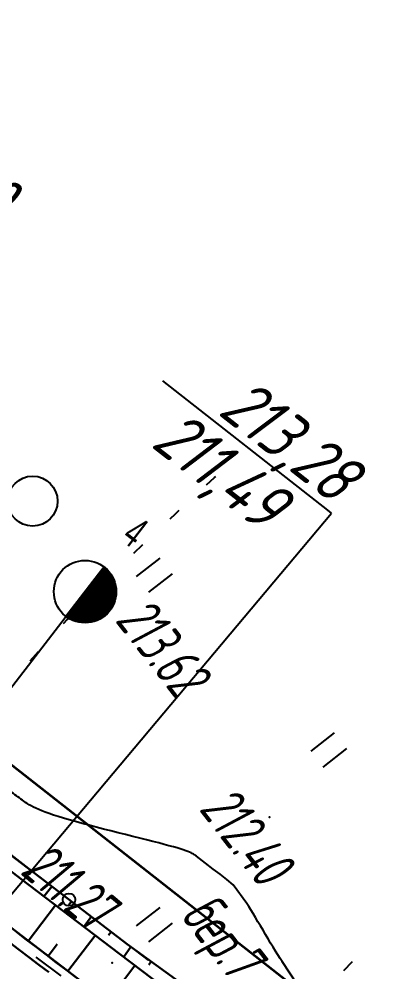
# Model space of a CAD drawing. Header units: millimetres. Extents: x -1799 to 6962, y -1020 to 4121.
# Drawn here: x 1762.9 to 1791.6, y 2361 to 2437.3 of the extents above; entities that cross this region are included whole.
import ezdxf
from ezdxf import colors
from ezdxf.entities.mleader import LeaderData, LeaderLine
from ezdxf.math import Vec2, Vec3

# ---------------------------------------------------------------- set-up
doc = ezdxf.new("R2010")
doc.units = ezdxf.units.MM
doc.linetypes.add('CONTI', pattern=[0])
doc.linetypes.add('STROT', pattern=[1.7, 0.5, -1.2])
for name, color, linetype, lineweight in [('10', 1, 'Continuous', 35), ('КОПИЯ_ОСЬ_13_ОТКОСЫ', 7, 'Continuous', 30), ('ОСЬ_ВЕРХ_ПОКРЫТИЯ_ГРАНИЦЫ_ПОЛОС', 7, 'Continuous', 30), ('ОСЬ_ВЕРХ_ПОКРЫТИЯ_ОСЬ', 1, 'Continuous', 30), ('Отметки', 5, 'Continuous', 30)]:
    doc.layers.add(name, color=color, linetype=linetype, lineweight=lineweight)
for name, color, linetype in [('GOR_BDEFAULT', 212, 'CONTI'), ('NAD_MDEFAULT', 7, 'CONTI'), ('PI_OTDEFAULT', 172, 'CONTI'), ('PI_TTDEFAULT', 5, 'CONTI'), ('PLN_O', 7, 'CONTI'), ('SIT_LDEFAULT', 7, 'CONTI'), ('ZAPSKDEFAULT', 7, 'CONTI'), ('ОСЬ_ВЕРХ_ПОКРЫТИЯ_КИЛОМЕТЫ', 1, 'Continuous'), ('разметка', 7, 'Continuous')]:
    doc.layers.add(name, color=color, linetype=linetype)
doc.styles.add('eskd', font='spds.shx', dxfattribs={"width": 1.2, "oblique": 15})
doc.styles.get("Standard").update_dxf_attribs({"font": 'arial.ttf'})
doc.styles.add('ГОСТ', font='', dxfattribs={"oblique": 15, "height": 4})
doc.styles.get('ГОСТ').set_extended_font_data('GOST type A')

# ---------------------------------------------------------------- blocks, each defined once
blk = doc.blocks.new('BL_2011')
at = {"color": 0}
for p, q in [((0, 0), (0, 2.4)), ((1.6, 0), (1.6, 2.4))]:
    blk.add_line(p, q, dxfattribs=at)
blk = doc.blocks.new('BL_2004')
at = {"color": 0}
blk.add_circle((0, 0), 2, dxfattribs=at)
blk = doc.blocks.new('BL_2010')
at = {"color": 0}
for centre, radius in [((0, 5.78), 0.4), ((0, 3.46), 0.6), ((0, 3.46), 0.3), ((0, 0), 0.8), ((-3.46, -1.74), 0.6), ((-3.46, -1.74), 0.3), ((3.46, -1.74), 0.6), ((3.46, -1.74), 0.3), ((-5.78, -2.88), 0.4), ((5.78, -2.88), 0.4)]:
    blk.add_circle(centre, radius, dxfattribs=at)
blk = doc.blocks.new('_None')

msp = doc.modelspace()

# ---------------------------------------------------------------- linework, layer by layer
at = {"layer": '10'}
msp.add_lwpolyline([(1669.735964376314, 2453.013480735396), (1726.415964376481, 2400.56348073521), (1756.385964376686, 2382.173480734614), (1836.675964376258, 2319.303480735433), (1870.275964376351, 2298.053480735433), (1950.005964376332, 2264.3734807348), (2101.215964376295, 2227.683480735322), (2162.085964376407, 2219.923480734614), (2159.525964376351, 2213.473480735359), (2297.715964376295, 2209.333480734763)], dxfattribs=at)
at = {"layer": 'GOR_BDEFAULT', "color": 212, "elevation": 212, "flags": 128}
msp.add_lwpolyline([(1833.29170037644, 2327.639214735863), (1832.841700376428, 2327.539216734854), (1832.341700376428, 2327.439217735467), (1831.801700376449, 2327.319214735565), (1831.221700376433, 2327.199212734972), (1830.621700376398, 2327.069214735565), (1830.001700376402, 2326.939217735467), (1829.361700376447, 2326.819214735565), (1828.711700376423, 2326.689217735467), (1828.0617003764, 2326.569214735565), (1827.421700376444, 2326.449212734972), (1826.79170037644, 2326.339211735328), (1826.191700376405, 2326.229210735683), (1825.611700376447, 2326.139214735863), (1825.0617003764, 2326.069214735565), (1824.5617003764, 2325.999215735507), (1824.101700376437, 2325.95921473523), (1823.691700376405, 2325.929215735209), (1823.321700376409, 2325.909211734695), (1822.981700376442, 2325.909211734695), (1822.691700376405, 2325.919213734952), (1822.421700376444, 2325.939217735467), (1822.191700376405, 2325.979210735683), (1821.981700376442, 2326.01921173503), (1821.79170037644, 2326.069214735565), (1821.621700376398, 2326.129212735606), (1821.471700376433, 2326.189217735467), (1821.331700376419, 2326.259217735765), (1821.191700376405, 2326.329216734891), (1821.071700376409, 2326.399216735189), (1820.951700376414, 2326.469216735487), (1820.831700376419, 2326.549218735111), (1820.701700376414, 2326.619217735169), (1820.581700376419, 2326.699212734972), (1820.461700376423, 2326.76921173503), (1820.331700376419, 2326.849213735585), (1820.211700376423, 2326.929215735209), (1820.081700376419, 2326.999215735507), (1819.961700376423, 2327.079216734891), (1819.831700376419, 2327.149216735189), (1819.711700376423, 2327.229210735683), (1819.581700376419, 2327.299218735111), (1819.461700376423, 2327.379212735606), (1819.331700376419, 2327.45921473523), (1819.201700376414, 2327.529213735287), (1819.071700376409, 2327.609215734911), (1818.951700376414, 2327.689217735467), (1818.821700376409, 2327.759217735765), (1818.691700376405, 2327.839211735328), (1818.5617003764, 2327.919213734952), (1818.431700376395, 2327.999215735507), (1818.301700376449, 2328.069214735565), (1818.171700376444, 2328.149216735189), (1818.04170037644, 2328.229210735683), (1817.911700376435, 2328.319214735565), (1817.78170037643, 2328.399216735189), (1817.651700376426, 2328.479210735683), (1817.521700376421, 2328.559212735307), (1817.391700376416, 2328.649216735189), (1817.261700376412, 2328.739212735009), (1817.141700376416, 2328.829216734891), (1817.011700376412, 2328.919213734952), (1816.881700376407, 2329.009217735765), (1816.751700376402, 2329.099213735585), (1816.621700376398, 2329.199212734972), (1816.501700376402, 2329.289216734854), (1816.371700376398, 2329.389214735863), (1816.241700376451, 2329.489212735009), (1816.111700376447, 2329.589211735328), (1815.991700376451, 2329.689217735467), (1815.861700376447, 2329.789216734854), (1815.731700376442, 2329.889214735863), (1815.601700376437, 2329.989212735009), (1815.471700376433, 2330.089211735328), (1815.341700376428, 2330.199212734972), (1815.211700376423, 2330.299218735111), (1815.081700376419, 2330.409211734695), (1814.951700376414, 2330.509217735765), (1814.821700376409, 2330.619217735169), (1814.681700376395, 2330.719216735487), (1814.551700376449, 2330.829216734891), (1814.421700376444, 2330.929215735209), (1814.28170037643, 2331.039216734854), (1814.151700376426, 2331.149216735189), (1814.011700376412, 2331.249215735507), (1813.881700376407, 2331.359215734911), (1813.741700376451, 2331.469216735487), (1813.601700376437, 2331.569214735565), (1813.471700376433, 2331.679215735209), (1813.331700376419, 2331.789216734854), (1813.191700376405, 2331.899216735189), (1813.051700376449, 2331.999215735507), (1812.921700376444, 2332.109215734911), (1812.78170037643, 2332.219216735487), (1812.631700376407, 2332.329216734891), (1812.491700376451, 2332.439217735467), (1812.351700376437, 2332.549218735111), (1812.201700376414, 2332.669213734952), (1812.04170037644, 2332.779213735287), (1811.891700376416, 2332.899216735189), (1811.731700376442, 2333.01921173503), (1811.5617003764, 2333.139214735863), (1811.401700376426, 2333.26921173503), (1811.221700376433, 2333.389214735863), (1811.04170037644, 2333.529213735287), (1810.851700376437, 2333.659211734695), (1810.661700376435, 2333.799218735111), (1810.461700376423, 2333.939217735467), (1810.251700376402, 2334.089211735328), (1810.04170037644, 2334.229210735683), (1809.831700376419, 2334.379212735606), (1809.621700376398, 2334.529213735287), (1809.401700376426, 2334.689217735467), (1809.181700376395, 2334.839211735328), (1808.961700376423, 2334.989212735009), (1808.741700376451, 2335.139214735863), (1808.521700376421, 2335.299218735111), (1808.3117003764, 2335.449212734972), (1808.091700376428, 2335.599213735585), (1807.891700376416, 2335.749215735507), (1807.681700376395, 2335.889214735863), (1807.481700376442, 2336.039216734854), (1807.29170037644, 2336.179215735209), (1807.101700376437, 2336.309212735307), (1806.911700376435, 2336.449212734972), (1806.731700376442, 2336.589211735328), (1806.551700376449, 2336.719216735487), (1806.381700376407, 2336.849213735585), (1806.201700376414, 2336.979210735683), (1806.03170037643, 2337.099213735585), (1805.871700376398, 2337.229210735683), (1805.701700376414, 2337.359215734911), (1805.54170037644, 2337.479210735683), (1805.381700376407, 2337.599213735585), (1805.221700376433, 2337.729210735683), (1805.0617003764, 2337.849213735585), (1804.901700376426, 2337.969216735487), (1804.741700376451, 2338.089211735328), (1804.581700376419, 2338.20921473523), (1804.421700376444, 2338.329216734891), (1804.261700376412, 2338.449212734972), (1804.111700376447, 2338.569214735565), (1803.951700376414, 2338.689217735467), (1803.801700376449, 2338.809212735307), (1803.641700376416, 2338.929215735209), (1803.491700376451, 2339.049218735111), (1803.331700376419, 2339.169213734952), (1803.181700376395, 2339.279213735287), (1803.03170037643, 2339.399216735189), (1802.881700376407, 2339.51921173503), (1802.731700376442, 2339.629212735606), (1802.581700376419, 2339.749215735507), (1802.431700376395, 2339.869217735169), (1802.28170037643, 2339.979210735683), (1802.131700376407, 2340.099213735585), (1801.991700376451, 2340.20921473523), (1801.841700376428, 2340.319214735565), (1801.701700376414, 2340.429215735209), (1801.5617003764, 2340.549218735111), (1801.421700376444, 2340.659211734695), (1801.28170037643, 2340.76921173503), (1801.141700376416, 2340.879212735606), (1801.001700376402, 2340.989212735009), (1800.861700376447, 2341.099213735585), (1800.721700376433, 2341.20921473523), (1800.591700376428, 2341.309212735307), (1800.461700376423, 2341.419213734952), (1800.321700376409, 2341.529213735287), (1800.191700376405, 2341.629212735606), (1800.0617003764, 2341.739212735009), (1799.931700376395, 2341.839211735328), (1799.801700376449, 2341.949212734972), (1799.681700376395, 2342.049218735111), (1799.551700376449, 2342.159211734695), (1799.431700376395, 2342.259217735765), (1799.3117003764, 2342.369217735169), (1799.191700376405, 2342.479210735683), (1799.071700376409, 2342.579216734891), (1798.951700376414, 2342.689217735467), (1798.831700376419, 2342.789216734854), (1798.721700376433, 2342.899216735189), (1798.611700376447, 2343.009217735765), (1798.501700376402, 2343.119217735169), (1798.391700376416, 2343.229210735683), (1798.28170037643, 2343.339211735328), (1798.171700376444, 2343.449212734972), (1798.0617003764, 2343.559212735307), (1797.961700376423, 2343.669213734952), (1797.851700376437, 2343.779213735287), (1797.751700376402, 2343.889214735863), (1797.651700376426, 2343.999215735507), (1797.551700376449, 2344.119217735169), (1797.451700376414, 2344.229210735683), (1797.341700376428, 2344.339211735328), (1797.241700376451, 2344.449212734972), (1797.141700376416, 2344.569214735565), (1797.051700376449, 2344.679215735209), (1796.951700376414, 2344.789216734854), (1796.851700376437, 2344.899216735189), (1796.751700376402, 2345.01921173503), (1796.651700376426, 2345.129212735606), (1796.551700376449, 2345.239212735009), (1796.451700376414, 2345.349213735585), (1796.361700376447, 2345.45921473523), (1796.261700376412, 2345.569214735565), (1796.161700376435, 2345.689217735467), (1796.071700376409, 2345.799218735111), (1795.971700376433, 2345.909211734695), (1795.881700376407, 2346.01921173503), (1795.78170037643, 2346.129212735606), (1795.691700376405, 2346.239212735009), (1795.601700376437, 2346.349213735585), (1795.501700376402, 2346.45921473523), (1795.411700376435, 2346.569214735565), (1795.3117003764, 2346.689217735467), (1795.211700376423, 2346.809212735307), (1795.111700376447, 2346.939217735467), (1795.001700376402, 2347.079216734891), (1794.891700376416, 2347.219216735487), (1794.771700376421, 2347.379212735606), (1794.651700376426, 2347.549218735111), (1794.511700376412, 2347.729210735683), (1794.371700376398, 2347.929215735209), (1794.221700376433, 2348.149216735189), (1794.071700376409, 2348.379212735606), (1793.901700376426, 2348.639214735863), (1793.721700376433, 2348.909211734695), (1793.53170037643, 2349.199212734972), (1793.331700376419, 2349.509217735765), (1793.121700376398, 2349.829216734891), (1792.921700376444, 2350.159211734695), (1792.701700376414, 2350.489212735009), (1792.491700376451, 2350.829216734891), (1792.271700376421, 2351.179215735209), (1792.0617003764, 2351.51921173503), (1791.841700376428, 2351.849213735585), (1791.641700376416, 2352.179215735209), (1791.431700376395, 2352.499215735507), (1791.241700376451, 2352.809212735307), (1791.051700376449, 2353.099213735585), (1790.881700376407, 2353.369217735169), (1790.711700376423, 2353.619217735169), (1790.5617003764, 2353.859215734911), (1790.411700376435, 2354.069214735565), (1790.28170037643, 2354.26921173503), (1790.161700376435, 2354.449212734972), (1790.04170037644, 2354.619217735169), (1789.931700376395, 2354.76921173503), (1789.831700376419, 2354.919213734952), (1789.731700376442, 2355.049218735111), (1789.641700376416, 2355.169213734952), (1789.551700376449, 2355.289216734854), (1789.471700376433, 2355.399216735189), (1789.391700376416, 2355.499215735507), (1789.3117003764, 2355.599213735585), (1789.241700376451, 2355.699212734972), (1789.161700376435, 2355.799218735111), (1789.091700376428, 2355.889214735863), (1789.011700376412, 2355.989212735009), (1788.941700376405, 2356.079216734891), (1788.861700376447, 2356.169213734952), (1788.79170037644, 2356.26921173503), (1788.711700376423, 2356.359215734911), (1788.631700376407, 2356.439217735467), (1788.551700376449, 2356.529213735287), (1788.461700376423, 2356.619217735169), (1788.371700376398, 2356.699212734972), (1788.28170037643, 2356.789216734854), (1788.191700376405, 2356.869217735169), (1788.091700376428, 2356.949212734972), (1787.991700376451, 2357.029213735287), (1787.881700376407, 2357.109215734911), (1787.771700376421, 2357.179215735209), (1787.651700376426, 2357.259217735765), (1787.53170037643, 2357.339211735328), (1787.411700376435, 2357.409211734695), (1787.29170037644, 2357.489212735009), (1787.171700376444, 2357.569214735565), (1787.051700376449, 2357.639214735863), (1786.921700376444, 2357.729210735683), (1786.8117003764, 2357.809212735307), (1786.691700376405, 2357.889214735863), (1786.571700376409, 2357.979210735683), (1786.461700376423, 2358.079216734891), (1786.361700376447, 2358.169213734952), (1786.261700376412, 2358.26921173503), (1786.171700376444, 2358.379212735606), (1786.081700376419, 2358.489212735009), (1785.991700376451, 2358.599213735585), (1785.921700376444, 2358.719216735487), (1785.841700376428, 2358.829216734891), (1785.771700376421, 2358.949212734972), (1785.711700376423, 2359.069214735565), (1785.641700376416, 2359.189217735467), (1785.591700376428, 2359.299218735111), (1785.53170037643, 2359.419213734952), (1785.471700376433, 2359.529213735287), (1785.421700376444, 2359.629212735606), (1785.371700376398, 2359.739212735009), (1785.321700376409, 2359.829216734891), (1785.271700376421, 2359.929215735209), (1784.021700376421, 2361.789216734854), (1783.861700376447, 2362.039216734854), (1783.691700376405, 2362.319214735565), (1783.501700376402, 2362.629212735606), (1783.3117003764, 2362.939217735467), (1783.111700376447, 2363.26921173503), (1782.911700376435, 2363.609215734911), (1782.701700376414, 2363.95921473523), (1782.501700376402, 2364.299218735111), (1782.29170037644, 2364.649216735189), (1782.091700376428, 2364.979210735683), (1781.891700376416, 2365.309212735307), (1781.701700376414, 2365.629212735606), (1781.521700376421, 2365.919213734952), (1781.351700376437, 2366.199212734972), (1781.201700376414, 2366.449212734972), (1780.111700376447, 2367.929215735209), (1779.581700376419, 2368.359215734911), (1779.051700376449, 2368.779213735287), (1778.501700376402, 2369.199212734972), (1777.891700376416, 2369.679215735209), (1777.151700376426, 2370.229210735683), (1777.101700376437, 2370.26921173503), (1777.051700376449, 2370.309212735307), (1776.981700376442, 2370.349213735585), (1776.911700376435, 2370.399216735189), (1776.821700376409, 2370.439217735467), (1776.721700376433, 2370.489212735009), (1776.601700376437, 2370.549218735111), (1776.461700376423, 2370.599213735585), (1776.29170037644, 2370.669213734952), (1776.091700376428, 2370.729210735683), (1775.861700376447, 2370.809212735307), (1775.601700376437, 2370.889214735863), (1775.301700376449, 2370.979210735683), (1774.951700376414, 2371.069214735565), (1774.571700376409, 2371.179215735209), (1774.141700376416, 2371.289216734854), (1773.661700376435, 2371.419213734952), (1773.151700376426, 2371.539216734854), (1772.611700376447, 2371.679215735209), (1772.051700376449, 2371.819214735565), (1771.471700376433, 2371.95921473523), (1770.881700376407, 2372.109215734911), (1770.29170037644, 2372.259217735765), (1769.691700376405, 2372.409211734695), (1769.111700376447, 2372.559212735307), (1768.53170037643, 2372.70921473523), (1767.971700376433, 2372.849213735585), (1767.441700376405, 2372.999215735507), (1766.941700376405, 2373.139214735863), (1766.481700376442, 2373.26921173503), (1766.0617003764, 2373.399216735189), (1765.681700376395, 2373.529213735287), (1765.331700376419, 2373.639214735863), (1765.021700376421, 2373.759217735765), (1764.751700376402, 2373.869217735169), (1764.501700376402, 2373.969216735487), (1764.271700376421, 2374.069214735565), (1764.071700376409, 2374.169213734952), (1763.891700376416, 2374.26921173503), (1763.731700376442, 2374.359215734911), (1763.581700376419, 2374.449212734972), (1763.441700376405, 2374.539216734854), (1763.3117003764, 2374.629212735606), (1763.191700376405, 2374.719216735487), (1763.071700376409, 2374.809212735307), (1762.951700376414, 2374.899216735189), (1762.831700376419, 2374.979210735683), (1762.701700376414, 2375.069214735565), (1762.581700376419, 2375.159211734695), (1762.461700376423, 2375.249215735507), (1762.341700376428, 2375.339211735328), (1762.221700376433, 2375.429215735209), (1762.101700376437, 2375.509217735765), (1761.981700376442, 2375.599213735585), (1761.861700376447, 2375.689217735467), (1761.741700376451, 2375.779213735287), (1761.621700376398, 2375.869217735169), (1761.501700376402, 2375.95921473523), (1761.381700376407, 2376.049218735111), (1761.261700376412, 2376.139214735863), (1761.141700376416, 2376.219216735487), (1761.021700376421, 2376.309212735307), (1760.901700376426, 2376.399216735189), (1760.78170037643, 2376.489212735009), (1760.661700376435, 2376.579216734891), (1760.54170037644, 2376.669213734952), (1760.421700376444, 2376.759217735765), (1760.3117003764, 2376.839211735328), (1760.191700376405, 2376.929215735209), (1760.071700376409, 2377.01921173503), (1759.961700376423, 2377.109215734911), (1759.841700376428, 2377.199212734972), (1759.731700376442, 2377.279213735287), (1759.611700376447, 2377.369217735169), (1759.501700376402, 2377.45921473523), (1759.381700376407, 2377.539216734854), (1759.271700376421, 2377.629212735606), (1759.161700376435, 2377.719216735487), (1759.04170037644, 2377.809212735307), (1758.931700376395, 2377.889214735863), (1758.821700376409, 2377.979210735683), (1758.701700376414, 2378.069214735565), (1758.591700376428, 2378.159211734695), (1758.471700376433, 2378.259217735765), (1758.361700376447, 2378.349213735585), (1758.241700376451, 2378.439217735467), (1758.121700376398, 2378.539216734854), (1758.001700376402, 2378.639214735863), (1757.871700376398, 2378.739212735009), (1757.751700376402, 2378.849213735585), (1757.621700376398, 2378.949212734972), (1757.491700376451, 2379.059212735307), (1757.361700376447, 2379.169213734952), (1757.221700376433, 2379.289216734854), (1757.091700376428, 2379.399216735189), (1756.951700376414, 2379.51921173503), (1756.801700376449, 2379.649216735189), (1756.661700376435, 2379.76921173503), (1756.511700376412, 2379.899216735189), (1756.351700376437, 2380.039216734854), (1756.201700376414, 2380.169213734952), (1756.04170037644, 2380.309212735307), (1755.871700376398, 2380.45921473523), (1755.701700376414, 2380.609215734911), (1755.53170037643, 2380.759217735765), (1755.351700376437, 2380.909211734695), (1755.171700376444, 2381.069214735565), (1754.991700376451, 2381.229210735683), (1754.801700376449, 2381.399216735189), (1754.611700376447, 2381.569214735565), (1754.411700376435, 2381.739212735009), (1754.211700376423, 2381.919213734952), (1754.011700376412, 2382.089211735328), (1753.801700376449, 2382.279213735287), (1753.591700376428, 2382.45921473523), (1753.381700376407, 2382.649216735189), (1753.161700376435, 2382.839211735328), (1752.951700376414, 2383.029213735287), (1752.721700376433, 2383.219216735487), (1752.501700376402, 2383.419213734952), (1752.28170037643, 2383.619217735169), (1752.051700376449, 2383.819214735565), (1751.821700376409, 2384.01921173503), (1751.591700376428, 2384.229210735683), (1751.361700376447, 2384.429215735209), (1751.121700376398, 2384.639214735863), (1750.881700376407, 2384.849213735585), (1750.651700376426, 2385.059212735307), (1750.411700376435, 2385.26921173503), (1750.171700376444, 2385.479210735683), (1749.921700376444, 2385.699212734972), (1749.681700376395, 2385.909211734695), (1749.441700376405, 2386.129212735606), (1749.191700376405, 2386.349213735585), (1748.951700376414, 2386.559212735307), (1748.701700376414, 2386.779213735287), (1748.461700376423, 2386.999215735507), (1748.211700376423, 2387.229210735683), (1747.951700376414, 2387.45921473523), (1747.701700376414, 2387.70921473523), (1747.431700376395, 2387.969216735487), (1747.161700376435, 2388.249215735507), (1746.891700376416, 2388.539216734854), (1746.601700376437, 2388.859215734911), (1746.3117003764, 2389.199212734972), (1746.001700376402, 2389.569214735565), (1745.681700376395, 2389.969216735487), (1745.361700376447, 2390.399216735189), (1745.011700376412, 2390.859215734911), (1744.661700376435, 2391.359215734911)], dxfattribs=at)
at = {"layer": 'PI_TTDEFAULT', "color": 5}
for p in [(1766.801700376449, 2389.219216735487, 213.623), (1783.021700376421, 2373.349213735585, 212.401), (1770.381700376407, 2361.679215735209, 211.272)]:
    msp.add_point(p, dxfattribs=at)
at = {"layer": 'PLN_O'}
msp.add_line((1760.551700376449, 2371.589211735328), (1773.29170037644, 2361.909211734695), dxfattribs=at)
msp.add_circle((1766.921700376444, 2366.749215735507), 0.5, dxfattribs=at)
at = {"layer": 'SIT_LDEFAULT', "color": 7}
for p, q in [((1777.971700376433, 2399.999215735507), (1778.611700376447, 2400.579216734891)), ((1778.611700376447, 2400.579216734891), (1778.711700376423, 2400.669213734952)), ((1775.471700376433, 2397.679215735209), (1775.771700376421, 2397.95921473523)), ((1775.051700376449, 2397.26921173503), (1775.481700376442, 2397.669213734952)), ((1772.141700376416, 2394.51921173503), (1772.861700376447, 2395.20921473523)), ((1769.271700376421, 2391.739212735009), (1769.981700376442, 2392.439217735467)), ((1766.801700376449, 2389.219216735487), (1767.171700376444, 2389.599213735585)), ((1766.481700376442, 2388.869217735169), (1766.801700376449, 2389.219216735487)), ((1763.821700376409, 2385.879212735606), (1764.481700376442, 2386.629212735606)), ((1766.29170037644, 2360.639214735863), (1764.29170037644, 2362.129212735606)), ((1788.981700376442, 2361.079216734891), (1789.681700376395, 2361.789216734854))]:
    msp.add_line(p, q, dxfattribs=at)
at = {"layer": 'КОПИЯ_ОСЬ_13_ОТКОСЫ'}
for points in [[(1708.570952192278, 2411.950452847791), (1716.289975896807, 2405.654217763257), (1724.03955246541, 2399.395625157666), (1731.754232183428, 2393.092211766553), (1739.499505773516, 2386.826424641919), (1747.304036870928, 2380.63387398274), (1755.138616338701, 2374.479382558179), (1763.048150793047, 2368.421414418531), (1770.987077489825, 2362.402012868238), (1778.9301927242, 2356.38784889729), (1786.902490392657, 2350.412423177076), (1797.576967016192, 2342.479935689283)], [(1708.571002977182, 2411.95044516438), (1716.289997117807, 2405.654180515942), (1724.039508836557, 2399.395635594067), (1731.754352586557, 2393.092168797192), (1739.499469774057, 2386.82642172688), (1747.304157274057, 2380.633916844067), (1755.138629930307, 2374.479375828442), (1763.048053758432, 2368.421392430005), (1770.987018602182, 2362.401983250317), (1778.930133836557, 2356.387823094067), (1786.902545945932, 2350.412481297192), (1797.576862352182, 2342.479986180005)], [(1708.65014912221, 2412.047162099195), (1716.370584264727, 2405.753647847486), (1724.121558919878, 2399.49778275044), (1732.030504003496, 2393.4410582021), (1739.968843236895, 2387.422917409253), (1747.868474737139, 2381.359112782789), (1755.797525182696, 2375.333828969312), (1763.67627121541, 2369.244023366285), (1771.584565893145, 2363.192639394117), (1779.652177587481, 2357.353852315259), (1787.748124853106, 2351.554413838697), (1798.836610570879, 2344.181405110669)], [(1710.905719774057, 2404.942876805005), (1725.175739305307, 2393.43579672688), (1739.547809617807, 2382.05689047688), (1754.021442430307, 2370.80689047688), (1768.594928758432, 2359.687017430005), (1783.267292039682, 2348.697881687817), (1795.483600633432, 2339.652471531567), (1804.769489305307, 2332.884771336255), (1809.618854539682, 2329.37378500813), (1814.071979539682, 2326.17456625813), (1821.791461961557, 2320.707891453442), (1824.238971727182, 2319.000371922192), (1827.715534227182, 2316.60230063313), (1831.204303758432, 2314.22241782063), (1833.675495164682, 2312.55982016438), (1837.207385858588, 2310.218632840936)], [(1763.954629674883, 2369.029992146802), (1763.742868200274, 2368.75454811604)], [(1765.540811315508, 2367.811787648511), (1764.917108312578, 2366.998864217115)], [(1767.12818314168, 2366.59513191731), (1766.920549169512, 2366.323952718091)], [(1763.658893602182, 2363.430181492505), (1765.840290086557, 2366.297491062817)], [(1768.716745153399, 2365.380028767896), (1768.105363622637, 2364.579934163404)], [(1770.30648972127, 2364.166482014966), (1770.10296036336, 2363.89958290608)], [(1766.844928758432, 2361.01148032063), (1769.022663133432, 2363.885869969067)], [(1765.251178758432, 2362.220098484692), (1765.977497117807, 2363.17651938313)], [(1771.902543798418, 2362.961369557691), (1771.314607397051, 2362.152817769361)], [(1770.035358445932, 2358.599004734692), (1772.205768602182, 2361.475225437817)], [(1773.520684972735, 2361.785943074537), (1773.324968114825, 2361.516232533765)]]:
    msp.add_lwpolyline(points, dxfattribs=at)
at = {"layer": 'ОСЬ_ВЕРХ_ПОКРЫТИЯ_ГРАНИЦЫ_ПОЛОС', "linetype": 'Continuous'}
for points in [[(1762.72820916441, 2364.137535857421), (1763.521393900659, 2363.533759411809), (1764.314872710742, 2362.930369491142), (1765.108645406415, 2362.327366234188), (1765.90271179929, 2361.72474978437), (1766.697071700803, 2361.122520286975), (1767.491724922505, 2360.520677883563)], [(1765.29837851949, 2360.928018155892), (1764.503924019848, 2361.530929139269), (1763.709763360888, 2362.134227119771), (1762.915896731234, 2362.737911953044), (1762.122324319245, 2363.341983501253)]]:
    msp.add_lwpolyline(points, dxfattribs=at)
at = {"layer": 'ОСЬ_ВЕРХ_ПОКРЫТИЯ_КИЛОМЕТЫ'}
for p, q in [((1750.502436776131, 2368.467368897435), (1769.738429073079, 2393.411839232233)), ((1769.738429073079, 2393.411839232233), (1766.685096962387, 2389.452399495442)), ((1769.816396045944, 2393.349188179162), (1766.765507578859, 2389.392917263706)), ((1769.891913489448, 2393.283360676293), (1766.84836772481, 2389.336611483631)), ((1769.964963602843, 2393.214333634277), (1766.933695200811, 2389.283505239909)), ((1770.035516234997, 2393.142067959917), (1767.021520158198, 2389.233637631324)), ((1770.103528128509, 2393.066507555929), (1767.111885853994, 2389.187064748642)), ((1770.168941801452, 2392.98757788298), (1767.204849770535, 2389.143861136784)), ((1770.231683993838, 2392.905183940579), (1767.300485167603, 2389.104121794378)), ((1770.291663577877, 2392.819207558793), (1767.39888317296, 2389.067964893219)), ((1770.348768782666, 2392.729503793095), (1767.500155557684, 2389.035535373178)), ((1770.402863516714, 2392.635896171828), (1767.604438413002, 2389.007009712433)), ((1770.453782477105, 2392.538170332474), (1767.711897042065, 2388.982602266979)), ((1770.501324576277, 2392.436065512163), (1767.822732532348, 2388.962573803415)), ((1770.545243983981, 2392.329262931285), (1767.93719071401, 2388.947243099486)), ((1770.585237684058, 2392.21736964715), (1768.055574603446, 2388.937003098813)), ((1770.62092778268, 2392.099895624829), (1768.178262094249, 2388.932343837258)), ((1770.651835623759, 2391.976220161107), (1768.305731842653, 2388.933886016172)), ((1770.677342569406, 2391.845541030553), (1768.438602486402, 2388.942431861919)), ((1770.696627967738, 2391.706794044388), (1768.577694677495, 2388.959045563278)), ((1770.70856561047, 2391.55851878078), (1768.724134624217, 2388.985187543009)), ((1770.711538545185, 2391.398618439597), (1768.879539278869, 2389.022954598454)), ((1770.703075943669, 2391.223888951738), (1769.046379469926, 2389.075550804299)), ((1770.67904270124, 2391.02896807195), (1769.228790301751, 2389.148338397418)), ((1770.631433751181, 2390.803475154949), (1769.434776841294, 2389.251698032406)), ((1770.539760586407, 2390.520841513214), (1769.684827595434, 2389.412198388402)), ((1770.191482886245, 2389.905453307939), (1770.191482885022, 2389.905453307008))]:
    msp.add_line(p, q, dxfattribs=at)
msp.add_circle((1768.211763017733, 2391.432119364304), 2.5, dxfattribs=at)
at = {"layer": 'ОСЬ_ВЕРХ_ПОКРЫТИЯ_ОСЬ'}
msp.add_lwpolyline([(1678.140571012345, 2426.935068908532, 0.016252669472), (1782.592237927116, 2344.219494487544), (1782.592237927116, 2344.219494487544), (1793.111244468319, 2336.43198896983)], format="xyb", dxfattribs=at)
at = {"layer": 'разметка', "linetype": 'STROT', "lineweight": 30, "ltscale": 7}
msp.add_lwpolyline([(1420.04652013846, 2714.635381437291), (1440.393871879622, 2684.830009072472, 0.005429849887838796), (1456.530483447374, 2662.117518240039, 0.01189004537385402), (1456.530483446792, 2662.117518240971, 0.0006123680250216313), (1456.530483446384, 2662.117518240971, 0.01946663806365156), (1511.95666602735, 2592.421971225564, 0.00029212228464458), (1511.956666027583, 2592.421971225564), (1511.956666027234, 2592.421971226496), (1564.877093945726, 2531.327615324793, 0.01663758282477941), (1591.789409003521, 2501.745606418152, 0.02173619361086284), (1625.842434961125, 2471.190218647395), (1679.386242054965, 2425.881549567369, 0.01625038634135074), (1781.272363377075, 2345.19752298334), (1793.110815636008, 2336.433078734589, 0.0374981641388079), (1867.95562784852, 2286.612720867072, 0.01049213208376626), (1879.200727661295, 2280.95277412833, 0.03749886609030127), (1963.803373555254, 2250.519142287237), (1979.686645083488, 2245.687181663153), (1979.68664508343, 2245.687181663153, 0.001668622624001404), (2014.916248147792, 2235.019000039821), (2014.916248147822, 2235.019000040752)], format="xyb", dxfattribs=at)

# ---------------------------------------------------------------- block references
at = {"layer": 'ZAPSKDEFAULT', "color": 7, "rotation": 307.9999999999999}
for name, p in [('BL_2004', (1764.008639376387, 2398.68635373601)), ('BL_2011', (1772.351700376437, 2392.639214735863)), ('BL_2011', (1786.351700376437, 2378.639214735863)), ('BL_2011', (1772.351700376437, 2364.639214735863)), ('BL_2010', (1797.714316376436, 2353.217558735435))]:
    msp.add_blockref(name, p, dxfattribs=at)

# ---------------------------------------------------------------- texts
at = {"layer": 'NAD_MDEFAULT', "color": 7, "style": 'eskd', "oblique": 10, "width": 0.8}
msp.add_text('бер.7', height=3.5, rotation=307.9999999999999, dxfattribs=at).set_placement((1775.811074376406, 2365.442797734787))
at = {"layer": 'PI_OTDEFAULT', "color": 172, "style": 'eskd', "oblique": 10, "width": 0.8}
for s, rotation, p in [('213.62', 307.9999999999999, (1770.558359376397, 2389.115149735858)), ('212.40', 307.9999999999999, (1777.296519376405, 2373.986164736015)), ('211.27', 320, (1762.911700376435, 2368.889214735863))]:
    msp.add_text(s, height=3.5, rotation=rotation, dxfattribs=at).set_placement(p)
at = {"layer": 'ОСЬ_ВЕРХ_ПОКРЫТИЯ_КИЛОМЕТЫ', "width": 0.6}
msp.add_text('4', height=2.5, rotation=322.362294763798, dxfattribs=at).set_placement((1771.027528744171, 2395.574759025511))
at = {"layer": 'Отметки', "color": 0, "style": 'ГОСТ', "oblique": 15}
msp.add_text('211,49', height=4, rotation=322.2181758660356, dxfattribs=at).set_placement((1773.395699308059, 2403.121928682004, 126.574))

# ---------------------------------------------------------------- leaders
at = {"layer": 'Отметки', "ltscale": 0.2}
ml = msp.add_multileader_mtext('Standard', dxfattribs=at)
ml.set_content('213,50', color=256, style='ГОСТ')
ml.set_leader_properties()
ml.set_arrow_properties(name='NONE')
ml.build(insert=Vec2(0, 0))
ml.multileader.update_dxf_attribs({"text_left_attachment_type": 6, "text_right_attachment_type": 6, "dogleg_length": 0.36, "arrow_head_size": 2})
ctx = ml.context
ctx.base_point, ctx.arrow_head_size, ctx.landing_gap_size, ctx.plane_origin, ctx.plane_x_axis, ctx.plane_y_axis = Vec3(1744.631019265366, 2432.588267834295), 2, 0, Vec3(1718.32507473531, 2355.647979116452), Vec3(0.786989049749744, -0.6169669647347374), Vec3(0.6169669647347374, 0.786989049749744)
ctx.left_attachment, ctx.right_attachment, ctx.text_align_type = 6, 6, 2
notes = []
notes.append((ctx, [(1, (1, 1, 0), (1760.437527378681, 2420.196617230226), (-0.786989049749744, 0.6169669647347376), 0.3600000000000002, [(0, [(1729.839648929405, 2386.008725981613)], 0, [])])]))
ctx.mtext.insert, ctx.mtext.text_direction, ctx.mtext.rotation, ctx.mtext.alignment, ctx.mtext.line_spacing_style, ctx.mtext.flow_direction = Vec3(1762.99225935856, 2424.038874966477), Vec3(0.786989049749744, -0.6169669647347374), 5.618302427265428, 3, 2, 5
ml = msp.add_multileader_mtext('Standard', dxfattribs=at)
ml.set_content('213,28', color=256, style='ГОСТ')
ml.set_leader_properties()
ml.set_arrow_properties(name='NONE')
ml.build(insert=Vec2(0, 0))
ml.multileader.update_dxf_attribs({"text_left_attachment_type": 6, "text_right_attachment_type": 6, "dogleg_length": 0.36, "arrow_head_size": 2})
ctx = ml.context
ctx.base_point, ctx.arrow_head_size, ctx.landing_gap_size, ctx.plane_origin, ctx.plane_x_axis, ctx.plane_y_axis = Vec3(1772.142119208264, 2410.152758416838), 2, 0, Vec3(1747.322415552053, 2332.704422217247), Vec3(0.786989049749744, -0.6169669647347374), Vec3(0.6169669647347374, 0.786989049749744)
ctx.left_attachment, ctx.right_attachment, ctx.text_align_type = 6, 6, 2
notes.append((ctx, [(1, (1, 1, 0), (1787.988793622595, 2397.729619088967), (-0.786989049749744, 0.6169669647347376), 0.3600000000000002, [(0, [(1758.836989746147, 2363.065169082408)], 0, [])])]))
ctx.mtext.insert, ctx.mtext.text_direction, ctx.mtext.rotation, ctx.mtext.alignment, ctx.mtext.line_spacing_style, ctx.mtext.flow_direction = Vec3(1790.543525602474, 2401.571876825218), Vec3(0.786989049749744, -0.6169669647347374), 5.618302427265428, 3, 2, 5
for ctx, leaders in notes:
    for number, flags, end, landing, length, lines in leaders:
        leader = LeaderData()
        leader.index, (leader.has_last_leader_line, leader.has_dogleg_vector, leader.attachment_direction) = number, flags
        leader.last_leader_point, leader.dogleg_vector, leader.dogleg_length = Vec3(end), Vec3(landing), length
        for number, points, colour, breaks in lines:
            line = LeaderLine()
            line.index, line.vertices, line.color, line.breaks = number, Vec3.list(points), colors.encode_raw_color(colour), breaks
            leader.lines.append(line)
        ctx.leaders.append(leader)

doc.saveas('drawing.dxf')
